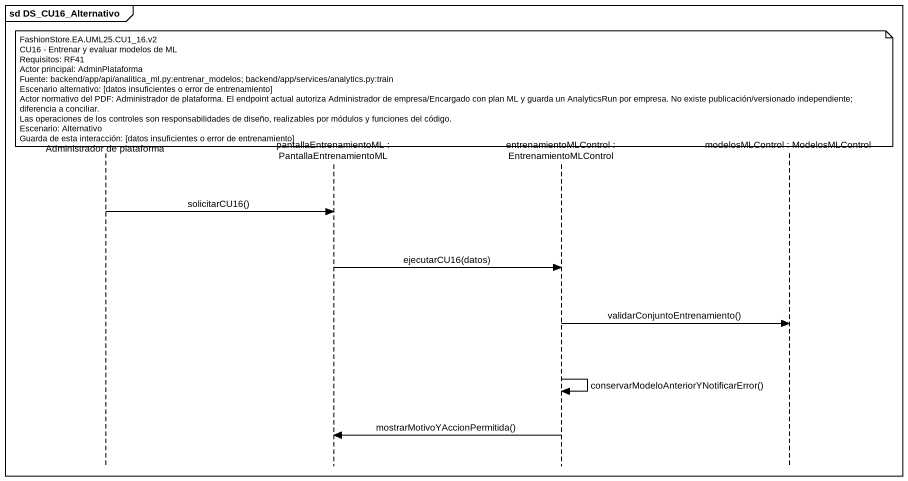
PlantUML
@startuml
mainframe sd DS_CU16_Alternativo
hide footbox
actor "Administrador de plataforma" as Administrador_de_plataforma
boundary "pantallaEntrenamientoML : PantallaEntrenamientoML" as pantallaEntrenamientoML #F5FFE1
control "entrenamientoMLControl : EntrenamientoMLControl" as entrenamientoMLControl #E4FFF0
control "modelosMLControl : ModelosMLControl" as modelosMLControl #E4FFF0

note over entrenamientoMLControl
  FashionStore.EA.UML25.CU1_16.v2
  CU16 - Entrenar y evaluar modelos de ML
  Requisitos: RF41
  Actor principal: AdminPlataforma
  Fuente: backend/app/api/analitica_ml.py:entrenar_modelos; backend/app/services/analytics.py:train
  Escenario alternativo: [datos insuficientes o error de entrenamiento]
  Actor normativo del PDF: Administrador de plataforma. El endpoint actual autoriza Administrador de empresa/Encargado con plan ML y guarda un AnalyticsRun por empresa. No existe publicación/versionado independiente; diferencia a conciliar.
  Las operaciones de los controles son responsabilidades de diseño, realizables por módulos y funciones del código.
  Escenario: Alternativo
  Guarda de esta interacción: [datos insuficientes o error de entrenamiento]
end note
Administrador_de_plataforma -> pantallaEntrenamientoML : solicitarCU16()
pantallaEntrenamientoML -> entrenamientoMLControl : ejecutarCU16(datos)
entrenamientoMLControl -> modelosMLControl : validarConjuntoEntrenamiento()
entrenamientoMLControl -> entrenamientoMLControl : conservarModeloAnteriorYNotificarError()
entrenamientoMLControl -> pantallaEntrenamientoML : mostrarMotivoYAccionPermitida()
@enduml
